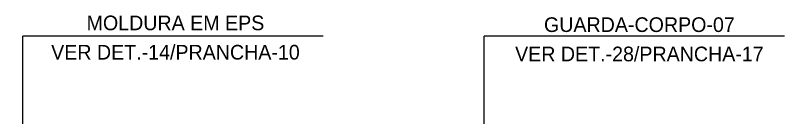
# Model space of a CAD drawing. Header units: metres. Extents: x 3.9 to 63.3, y 8 to 50.1.
# Drawn here: x 18.63 to 23.87, y 24.08 to 24.77 of the extents above; entities that cross this region are included whole.
import ezdxf

# ---------------------------------------------------------------- set-up
doc = ezdxf.new("R2010")
doc.units = ezdxf.units.M
doc.header["$MEASUREMENT"] = 0
doc.layers.add('Level 12', color=7, linetype='Continuous', lineweight=0)
doc.styles.add('Style-INTL_ENGINEERING', font='INTL_ENGINEERING.shx')
doc.dimstyles.get("Standard").update_dxf_attribs({"dimtxt": 0.18, "dimasz": 0.18, "dimexe": 0.18, "dimexo": 0.0625, "dimgap": 0.09, "dimtad": 0, "dimtih": 1, "dimtoh": 1, "dimdec": 4, "dimzin": 1, "dimdsep": 46, "dimtxsty": 'Standard', "dimcen": 0, "dimadec": 0, "dimazin": 0, "dimtfac": 1, "dimtdec": 4, "dimtofl": 0, "dimtmove": 0, "dimatfit": 3, "dimfxl": 0, "dimtolj": 1, "dimtzin": 1, "dimarcsym": 0})

# ---------------------------------------------------------------- blocks, each defined once
blk = doc.blocks.new('TerminatorOpen')
at = {"color": 0, "linetype": 'ByBlock', "lineweight": -2}
for q in [(-1, 0.5), (-1, 0), (-1, -0.5)]:
    blk.add_line((0, 0), q, dxfattribs=at)

msp = doc.modelspace()

# ---------------------------------------------------------------- linework, layer by layer
at = {"layer": 'Level 12', "color": 2, "linetype": 'Continuous', "lineweight": 13}
for p, q in [((20.7294, 24.6317), (18.6814, 24.6317)), ((23.8741, 24.6317), (21.8261, 24.6317))]:
    msp.add_line(p, q, dxfattribs=at)

# ---------------------------------------------------------------- texts
at = {"layer": 'Level 12', "color": 2, "linetype": 'Continuous', "lineweight": 13, "char_height": 0.099999, "attachment_point": 5, "line_spacing_factor": 1.200006, "style": 'Style-INTL_ENGINEERING'}
for s, insert in [('MOLDURA EM EPS\\PVER DET.-14/PRANCHA-10\\P', (19.7225, 24.6209)), ('GUARDA-CORPO-07\\PVER DET.-28/PRANCHA-17\\P', (22.8844, 24.609))]:
    msp.add_mtext(s, dxfattribs=dict(at, insert=insert))

# ---------------------------------------------------------------- leaders
at = {"layer": 'Level 12', "color": 2, "linetype": 'Continuous', "lineweight": 13}
for points in [[(18.6814, 22.989), (18.6814, 24.6317)], [(21.8261, 22.6515), (21.8261, 24.6317)]]:
    msp.add_leader(points, dimstyle='Standard', override={"dimtxt": 0.0995, "dimasz": 0.0995, "dimgap": 0, "dimtad": 1, "dimtxsty": 'Style-INTL_ENGINEERING', "dimldrblk": 'TerminatorOpen'}, dxfattribs=at)

doc.saveas('drawing.dxf')
